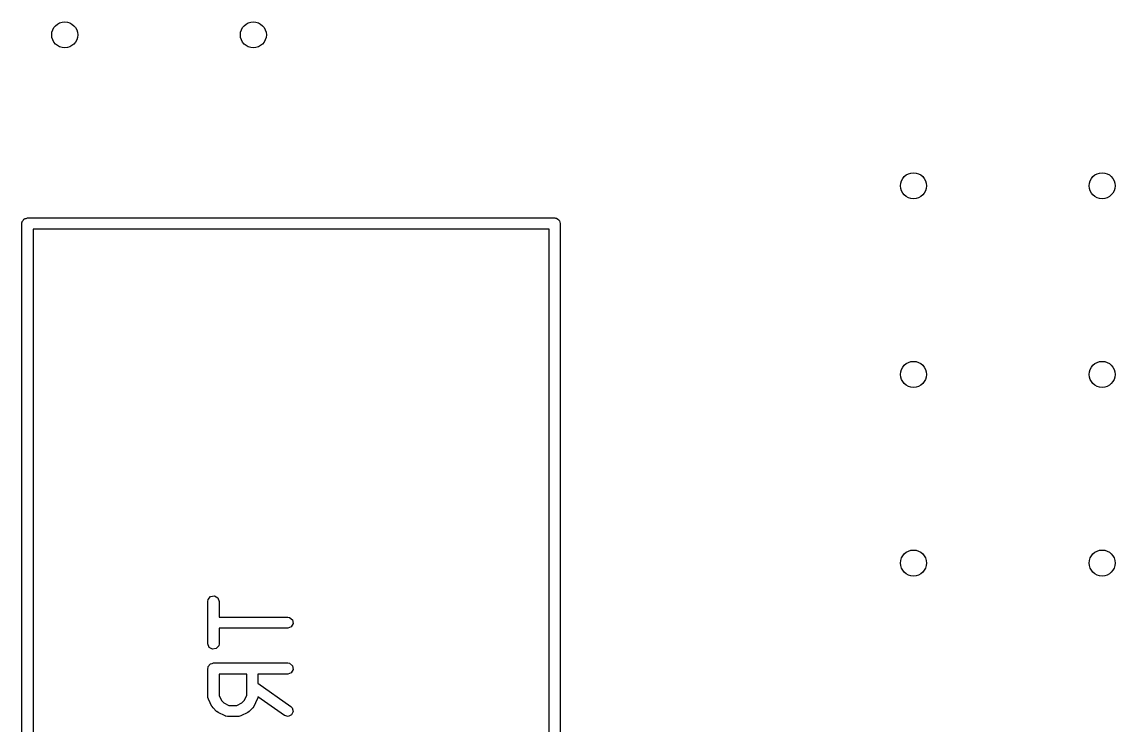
# Model space of a CAD drawing. Extents: x 0.14 to 1.5, y 0.06 to 1.54.
# Drawn here: x 0.917 to 1.497, y 0.784 to 1.157 of the extents above; entities that cross this region are included whole.
import ezdxf

# ---------------------------------------------------------------- set-up
doc = ezdxf.new("R2010")
doc.units = 0
doc.header["$MEASUREMENT"] = 0
doc.layers.add('BLACK', color=7, linetype='CONTINUOUS')

msp = doc.modelspace()

# ---------------------------------------------------------------- linework, layer by layer
at = {"layer": 'BLACK', "linetype": 'CONTINUOUS'}
for p, q in [((0.917283, 1.05), (0.917351, 1.05038)), ((0.917283, 0.55), (0.917283, 1.05)), ((0.917328, 1.05051), (0.917394, 1.05063)), ((0.917351, 1.05038), (0.917328, 1.05051)), ((0.917394, 1.05063), (0.917462, 1.05101)), ((0.917462, 1.05101), (0.917955, 1.0516)), ((0.917955, 1.0516), (0.918338, 1.05226)), ((0.918338, 1.05226), (0.918589, 1.05235)), ((0.918589, 1.05235), (0.91876, 1.05256)), ((0.91876, 1.05256), (0.919515, 1.05269)), ((0.919515, 1.05269), (0.920236, 1.05295)), ((0.920236, 1.05295), (1.19976, 1.05295)), ((1.19976, 1.05295), (1.20015, 1.05289)), ((1.20015, 1.05289), (1.20028, 1.05291)), ((1.20028, 1.05291), (1.20039, 1.05284)), ((1.20039, 1.05284), (1.20077, 1.05277)), ((1.20077, 1.05277), (1.20136, 1.05228)), ((1.20136, 1.05228), (1.20203, 1.0519)), ((1.20203, 1.0519), (1.20212, 1.05165)), ((1.20212, 1.05165), (1.20232, 1.05148)), ((1.20232, 1.05148), (1.20245, 1.05072)), ((1.20245, 1.05072), (1.20272, 1.05)), ((1.20272, 1.05), (1.20272, 0.55)), ((0.923189, 1.04705), (0.923189, 0.552953)), ((1.19681, 1.04705), (0.923189, 1.04705)), ((1.19681, 0.552953), (1.19681, 1.04705)), ((1.01608, 0.850691), (1.01737, 0.852238)), ((1.01737, 0.852238), (1.01936, 0.852589)), ((1.01936, 0.852589), (1.02111, 0.851579)), ((1.0159, 0.849681), (1.01608, 0.850691)), ((1.0159, 0.827184), (1.0159, 0.849681)), ((1.02111, 0.851579), (1.0218, 0.849681)), ((1.0218, 0.849681), (1.0218, 0.841385)), ((1.0218, 0.841385), (1.05822, 0.841385)), ((1.05822, 0.841385), (1.05923, 0.841207)), ((1.05923, 0.841207), (1.06078, 0.839909)), ((1.05822, 0.83548), (1.0218, 0.83548)), ((1.0218, 0.83548), (1.0218, 0.827184)), ((1.06012, 0.836171), (1.05822, 0.83548)), ((1.06113, 0.83792), (1.06012, 0.836171)), ((1.06078, 0.839909), (1.06113, 0.83792)), ((1.01659, 0.825286), (1.0159, 0.827184)), ((1.01834, 0.824276), (1.01659, 0.825286)), ((1.02033, 0.824627), (1.01834, 0.824276)), ((1.02163, 0.826174), (1.02033, 0.824627)), ((1.0218, 0.827184), (1.02163, 0.826174)), ((1.0159, 0.814061), (1.01597, 0.814444)), ((1.0159, 0.799063), (1.0159, 0.814061)), ((1.01594, 0.814573), (1.01601, 0.814687)), ((1.01597, 0.814444), (1.01594, 0.814573)), ((1.01601, 0.814687), (1.01608, 0.815071)), ((1.01608, 0.815071), (1.01657, 0.815658)), ((1.01657, 0.815658), (1.01695, 0.816323)), ((1.01695, 0.816323), (1.0172, 0.816414)), ((1.0172, 0.816414), (1.01737, 0.816618)), ((1.01737, 0.816618), (1.01813, 0.816751)), ((1.01813, 0.816751), (1.01885, 0.817013)), ((1.01885, 0.817013), (1.05822, 0.817013)), ((1.05822, 0.817013), (1.05923, 0.816835)), ((1.06012, 0.811799), (1.05822, 0.811108)), ((1.05923, 0.816835), (1.06078, 0.815537)), ((1.06113, 0.813548), (1.06012, 0.811799)), ((1.06078, 0.815537), (1.06113, 0.813548)), ((1.03652, 0.811108), (1.0218, 0.811108)), ((1.0218, 0.811108), (1.0218, 0.79976)), ((1.03652, 0.79976), (1.03652, 0.811108)), ((1.05822, 0.811108), (1.04243, 0.811108)), ((1.04243, 0.811108), (1.04243, 0.806224)), ((1.04243, 0.806224), (1.05991, 0.793983)), ((1.01596, 0.798897), (1.0159, 0.799063)), ((1.01592, 0.798725), (1.01596, 0.798897)), ((1.01621, 0.797742), (1.01592, 0.798725)), ((1.01808, 0.793993), (1.01621, 0.797742)), ((1.0218, 0.79976), (1.02315, 0.797062)), ((1.02315, 0.797062), (1.02435, 0.795865)), ((1.02435, 0.795865), (1.02705, 0.794516)), ((1.02705, 0.794516), (1.03128, 0.794516)), ((1.03128, 0.794516), (1.03397, 0.795865)), ((1.03397, 0.795865), (1.03517, 0.797062)), ((1.03517, 0.797062), (1.03652, 0.79976)), ((1.04211, 0.797742), (1.04024, 0.793993)), ((1.04213, 0.797917), (1.04211, 0.797742)), ((1.04225, 0.798053), (1.04213, 0.797917)), ((1.04242, 0.799021), (1.04225, 0.798053)), ((1.05653, 0.789145), (1.04242, 0.799021)), ((1.01813, 0.793948), (1.01808, 0.793993)), ((1.01864, 0.793225), (1.01813, 0.793948)), ((1.02051, 0.79135), (1.01864, 0.793225)), ((1.02057, 0.791323), (1.02051, 0.79135)), ((1.02128, 0.790797), (1.02057, 0.791323)), ((1.02503, 0.788923), (1.02128, 0.790797)), ((1.0252, 0.788902), (1.02503, 0.788923)), ((1.02534, 0.788789), (1.0252, 0.788902)), ((1.02635, 0.788611), (1.02534, 0.788789)), ((1.03197, 0.788611), (1.02635, 0.788611)), ((1.03214, 0.788671), (1.03197, 0.788611)), ((1.03231, 0.78863), (1.03214, 0.788671)), ((1.0333, 0.788923), (1.03231, 0.78863)), ((1.03704, 0.790797), (1.0333, 0.788923)), ((1.03709, 0.790844), (1.03704, 0.790797)), ((1.03781, 0.79135), (1.03709, 0.790844)), ((1.03969, 0.793225), (1.03781, 0.79135)), ((1.03971, 0.793283), (1.03969, 0.793225)), ((1.04024, 0.793993), (1.03971, 0.793283)), ((1.05848, 0.788622), (1.05653, 0.789145)), ((1.06031, 0.789476), (1.05848, 0.788622)), ((1.05991, 0.793983), (1.06064, 0.793257)), ((1.06116, 0.791307), (1.06031, 0.789476)), ((1.06064, 0.793257), (1.06116, 0.791307))]:
    msp.add_line(p, q, dxfattribs=at)
at = {"layer": 'BLACK'}
for centre in [(0.94, 1.15), (1.04, 1.15), (1.39, 1.07), (1.49, 1.07), (1.39, 0.97), (1.49, 0.97), (1.39, 0.87), (1.49, 0.87)]:
    msp.add_circle(centre, 0.00689, dxfattribs=at)

doc.saveas('drawing.dxf')
